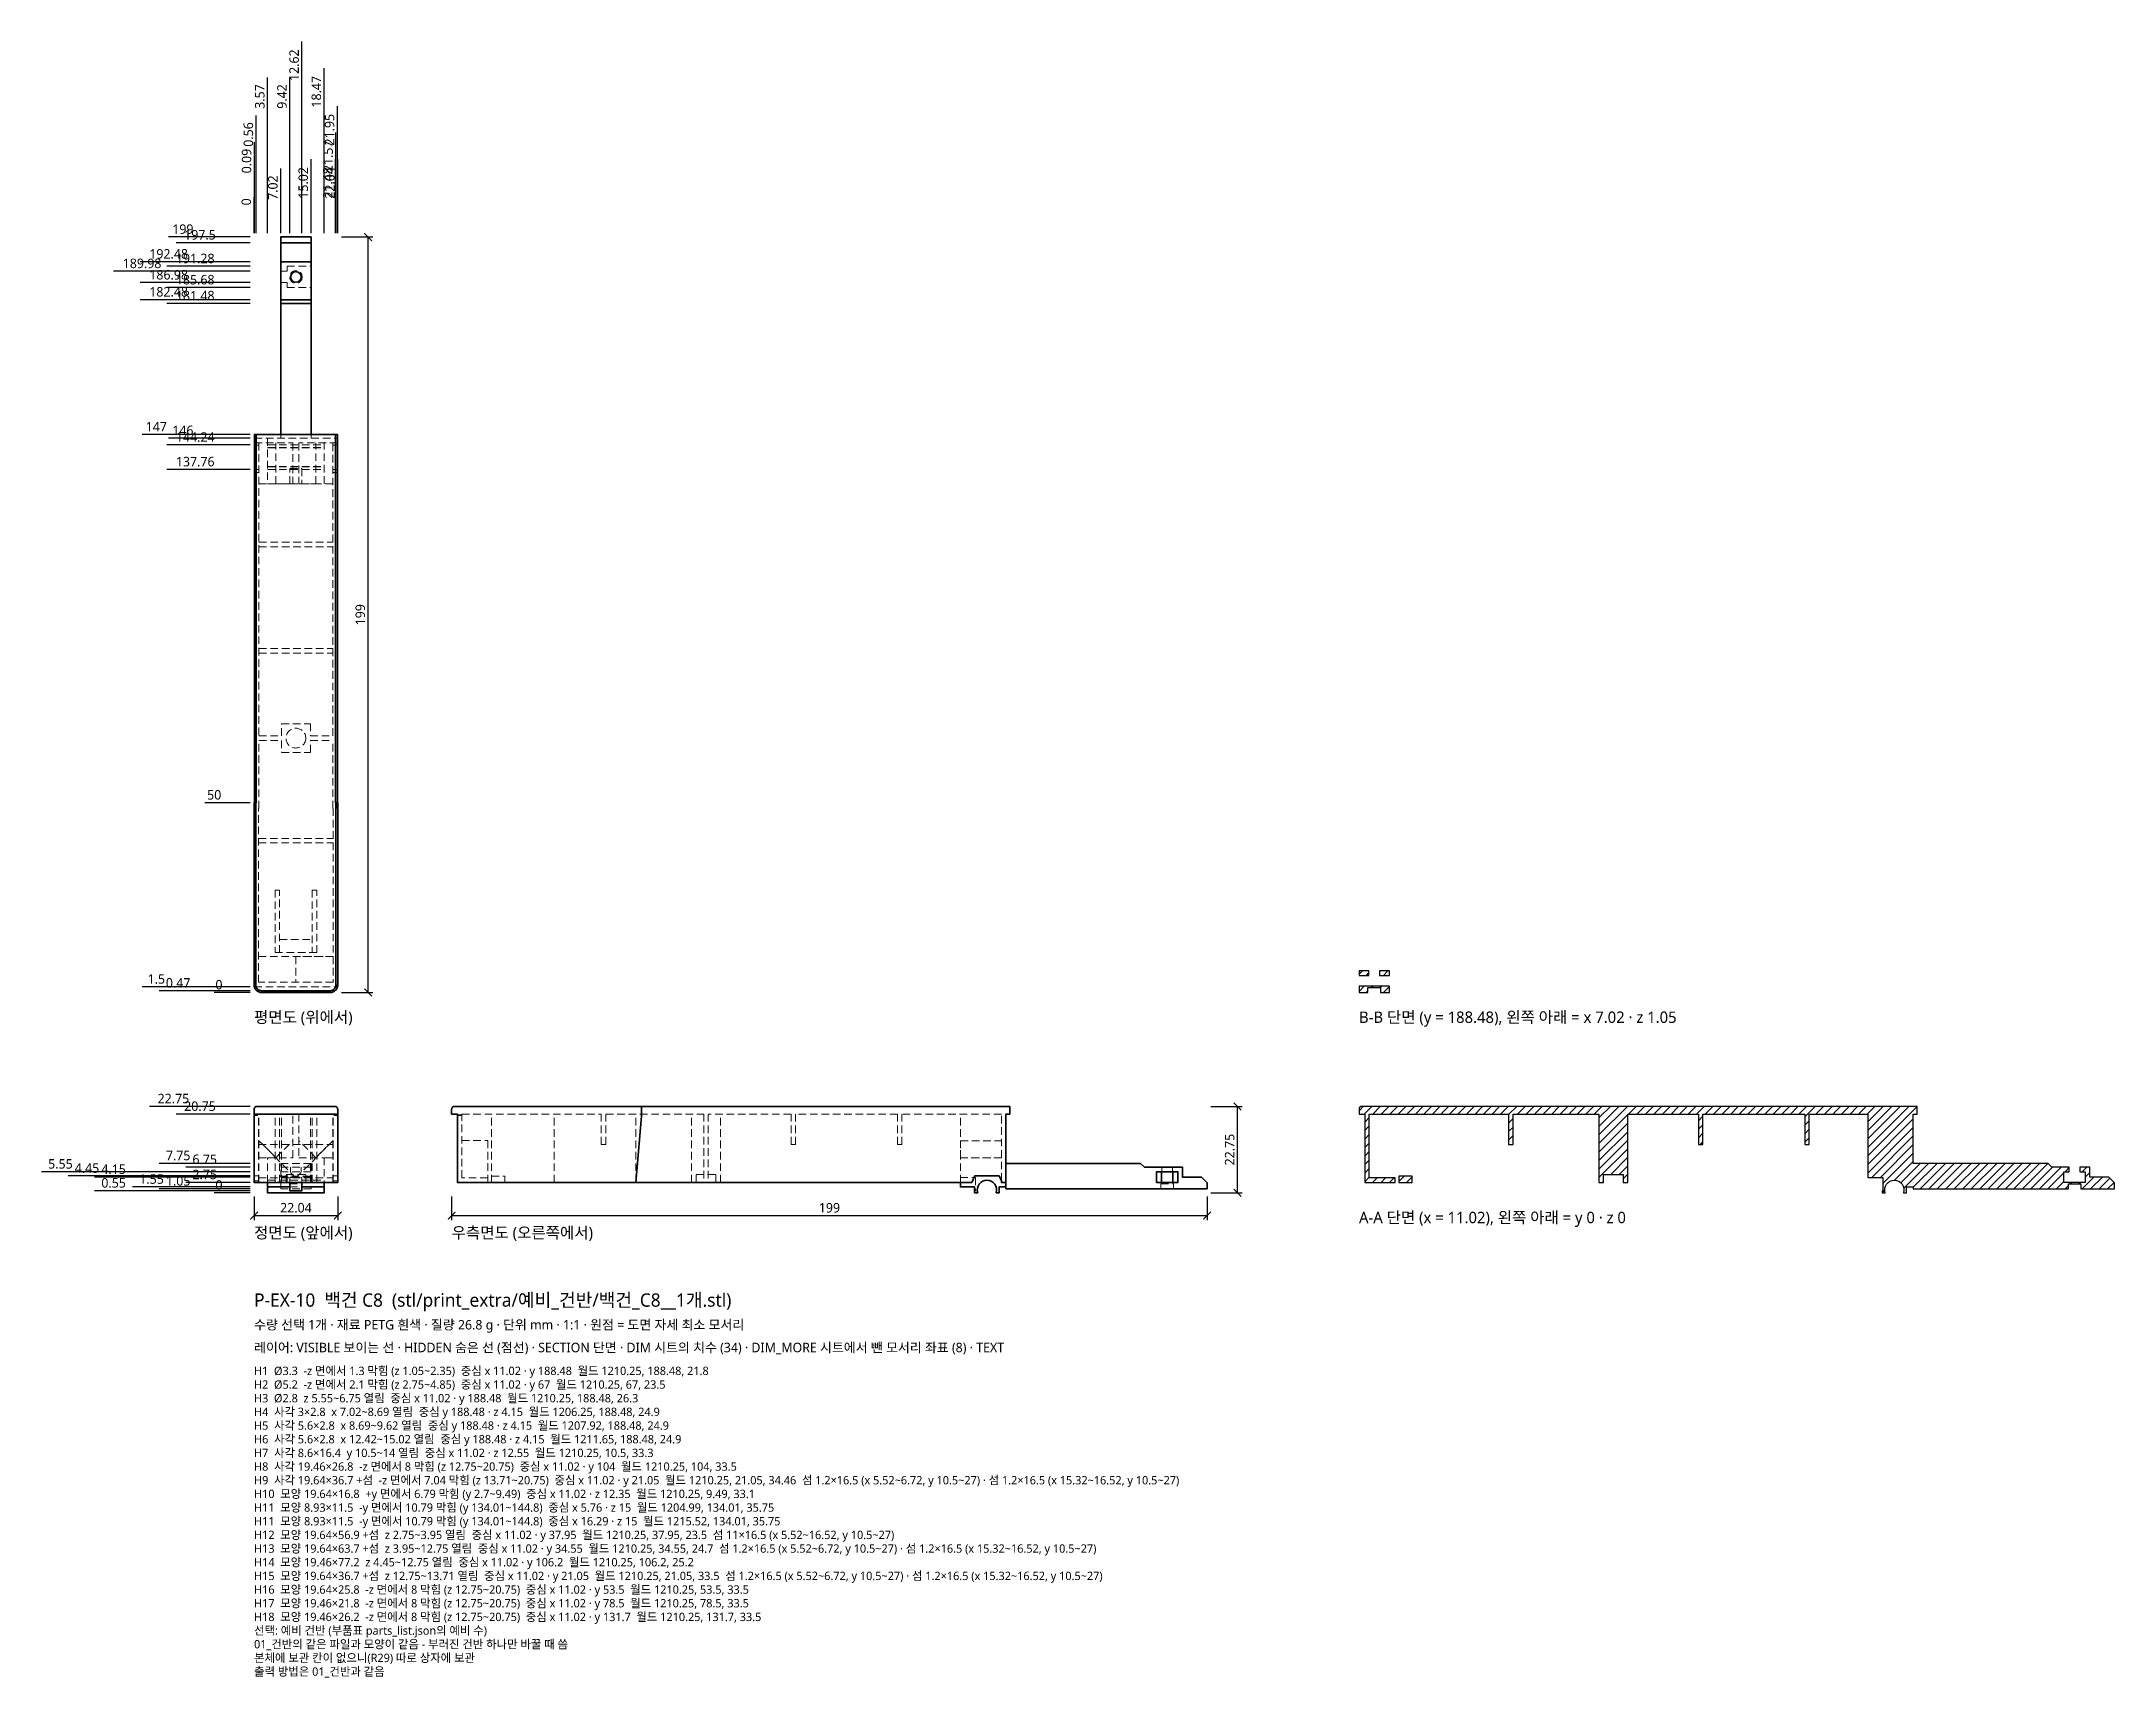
# Model space of a CAD drawing. Header units: millimetres. Extents: x -56 to 490, y -128 to 303.
import ezdxf

# ---------------------------------------------------------------- set-up
doc = ezdxf.new("R2010")
doc.units = ezdxf.units.MM
doc.linetypes.add('HIDDEN', pattern=[3, 2, -1])
for name, color, linetype, lineweight in [('DIM', 4, 'CONTINUOUS', 13), ('DIM_MORE', 3, 'CONTINUOUS', 13), ('HIDDEN', 8, 'HIDDEN', 18), ('SECTION', 5, 'CONTINUOUS', 25), ('TEXT', 7, 'CONTINUOUS', 18), ('VISIBLE', 7, 'CONTINUOUS', 35)]:
    doc.layers.add(name, color=color, linetype=linetype, lineweight=lineweight)
doc.styles.add('KR', font='malgun.ttf')
doc.dimstyles.new('TOCCATA', dxfattribs={"dimtxt": 2.5, "dimasz": 2, "dimexe": 1.2, "dimexo": 1, "dimgap": 0.8, "dimtad": 1, "dimdsep": 46, "dimtxsty": 'KR', "dimblk": 'ARCHTICK', "dimcen": 2.5, "dimazin": 3, "dimtfac": 0.5, "dimtmove": 2, "dimatfit": 3})

# ---------------------------------------------------------------- blocks, each defined once
blk = doc.blocks.new('_ARCHTICK')
at = {"color": 0, "linetype": 'BYBLOCK', "const_width": 0.15}
blk.add_lwpolyline([(-0.5, -0.5), (0.5, 0.5)], dxfattribs=at)

msp = doc.modelspace()

# ---------------------------------------------------------------- hatches: boundary and pattern name
at = {"layer": 'SECTION'}
h = msp.add_hatch(dxfattribs=at)
h.set_pattern_fill('ANSI31', scale=0.5)
h.paths.add_polyline_path([(293.64, 58.45), (291.04, 58.45), (291.04, 57.25), (293.64, 57.25)])
h.paths.add_polyline_path([(299.04, 58.45), (296.44, 58.45), (296.44, 57.25), (299.04, 57.25)])
h.paths.add_polyline_path([(293.39, 54.05), (296.69, 54.05), (296.69, 52.75), (299.04, 52.75), (299.04, 54.45), (291.04, 54.45), (291.04, 52.75), (293.39, 52.75)])
h = msp.add_hatch(dxfattribs=at)
h.set_pattern_fill('ANSI31', scale=0.5)
h.paths.add_polyline_path([(429.5, 0.58), (429.53, 1.18), (429.69, 1.75), (429.99, 2.26), (430.4, 2.7), (430.89, 3.03), (431.45, 3.23), (432.04, 3.3), (432.63, 3.23), (433.19, 3.03), (433.68, 2.7), (434.09, 2.26), (434.39, 1.75), (434.55, 1.18), (434.58, 0.58), (434.48, 0), (435.28, 0), (435.28, 1.55), (437.04, 1.55), (437.04, 1.05), (477.879, 1.05), (477.879, 2.35), (481.161, 2.35), (481.161, 1.05), (490.04, 1.05), (490.04, 2.65), (488.54, 4.15), (483.52, 4.15), (483.52, 6.75), (480.91, 6.75), (480.91, 5.55), (482.32, 5.55), (482.32, 2.75), (476.72, 2.75), (476.72, 5.55), (478.13, 5.55), (478.13, 6.75), (473.52, 6.75), (472.52, 7.75), (437.04, 7.75), (437.04, 20.75), (438.04, 20.75), (438.04, 22.75), (291.506, 22.75), (291.272, 22.517), (291.203, 22.438), (291.145, 22.351), (291.099, 22.257), (291.065, 22.158), (291.045, 22.055), (291.04, 21.982), (291.04, 20.75), (292.54, 20.75), (292.54, 2.75), (300.54, 2.75), (300.54, 3.95), (293.74, 3.95), (293.74, 20.75), (330.44, 20.75), (330.44, 12.75), (331.64, 12.75), (331.64, 20.75), (354.24, 20.75), (354.24, 2.75), (355.444, 2.75), (355.444, 4.85), (360.636, 4.85), (360.636, 2.75), (361.84, 2.75), (361.84, 20.75), (380.44, 20.75), (380.44, 12.75), (381.64, 12.75), (381.64, 20.75), (408.44, 20.75), (408.44, 12.75), (409.64, 12.75), (409.64, 20.75), (425.04, 20.75), (425.04, 4.05), (429.04, 4.05), (429.04, 0.55), (428.8, 0.55), (428.8, 0), (429.6, 0)])
h.paths.add_polyline_path([(305.04, 4.35), (301.54, 4.35), (301.54, 2.75), (305.04, 2.75)])

# ---------------------------------------------------------------- linework, layer by layer
at = {"layer": 'HIDDEN'}
for points in [[(7.02, 242.73), (8.69, 242.73), (8.69, 244.03), (15.02, 244.03)], [(7.02, 239.73), (8.69, 239.73), (8.69, 238.43), (15.02, 238.43)], [(0.09, 198.75), (21.95, 198.75)], [(0.09, 197.55), (10.22, 197.55), (10.22, 186.75)], [(0.09, 196.95), (1.29, 196.95)], [(1.29, 197.55), (1.29, 120.35), (7.22, 120.35), (7.22, 123.55), (14.82, 123.55), (14.82, 120.35), (20.75, 120.35)], [(1.29, 186.76), (5.745, 186.76), (5.745, 197.55)], [(3.57, 198.75), (3.57, 186.75), (18.47, 186.75), (18.47, 198.75)], [(3.57, 196.99), (18.47, 196.99)], [(10.22, 186.76), (5.765, 186.76), (5.765, 197.55)], [(7.02, 198.75), (7.02, 199.749)], [(21.95, 197.55), (11.82, 197.55), (11.82, 186.75)], [(11.82, 186.76), (16.275, 186.76), (16.275, 197.55)], [(15.02, 198.75), (15.02, 199.749)], [(20.75, 186.76), (16.295, 186.76), (16.295, 197.55)], [(20.75, 120.35), (20.75, 197.55)], [(20.75, 196.95), (21.95, 196.95)], [(3.57, 196.29), (18.47, 196.29)], [(3.57, 196.19), (18.47, 196.19)], [(3.57, 191.31), (18.47, 191.31)], [(3.57, 191.21), (18.47, 191.21)], [(0.09, 190.55), (1.29, 190.55)], [(0.09, 189.75), (1.29, 189.75)], [(3.57, 190.51), (18.47, 190.51)], [(9.42, 186.75), (9.42, 190.75), (12.62, 190.75), (12.62, 186.75)], [(20.75, 190.55), (21.95, 190.55)], [(20.75, 189.75), (21.95, 189.75)], [(1.29, 171.35), (20.75, 171.35)], [(1.29, 170.15), (20.75, 170.15)], [(1.29, 143.35), (20.75, 143.35)], [(1.29, 142.15), (20.75, 142.15)], [(20.75, 101.25), (20.84, 101.25), (20.84, 55.45), (1.2, 55.45), (1.2, 101.25), (1.29, 101.25), (1.29, 119.15), (7.22, 119.15), (7.22, 115.95), (14.82, 115.95), (14.82, 119.15), (20.75, 119.15)], [(20.75, 101.25), (20.75, 119.15)], [(0, 101.25), (0.09, 101.25)], [(21.95, 101.25), (22.04, 101.25)], [(1.2, 93.35), (20.84, 93.35)], [(1.2, 92.15), (20.84, 92.15)], [(6.72, 63.25), (6.72, 79.75), (5.52, 79.75), (5.52, 63.25), (16.52, 63.25), (16.52, 79.75), (15.32, 79.75), (15.32, 63.25)], [(6.72, 66.75), (15.32, 66.75)], [(1.2, 62.25), (20.84, 62.25)], [(1.2, 62.24), (11.01, 62.24), (11.01, 55.45)], [(20.84, 62.24), (11.03, 62.24), (11.03, 55.45)], [(0.064, 54.25), (21.976, 54.25)], [(0.09, 21.966), (0.096, 22.055), (0.116, 22.158), (0.15, 22.257), (0.196, 22.351), (0.254, 22.438), (0.323, 22.517), (0.557, 22.75)], [(0.09, 2.75), (0.09, 22.318)], [(21.483, 22.75), (21.717, 22.517), (21.786, 22.438), (21.844, 22.351), (21.89, 22.257), (21.924, 22.158), (21.944, 22.055), (21.95, 21.966)], [(21.95, 2.75), (21.95, 22.318)], [(1.2, 2.75), (1.2, 20.75)], [(1.29, 2.75), (1.29, 20.75)], [(3.57, 2.75), (3.57, 9.25), (10.22, 9.25), (10.22, 20.75)], [(5.52, 2.75), (5.52, 20.75)], [(6.72, 2.75), (6.72, 20.75)], [(7.22, 2.75), (7.22, 20.75)], [(11.82, 20.75), (11.82, 9.25), (18.47, 9.25), (18.47, 2.75)], [(14.82, 2.75), (14.82, 20.75)], [(15.32, 2.75), (15.32, 20.75)], [(16.52, 2.75), (16.52, 20.75)], [(20.75, 2.75), (20.75, 20.75)], [(20.84, 2.75), (20.84, 20.75)], [(61.54, 2.75), (61.54, 3.95), (54.74, 3.95), (54.74, 20.75), (91.44, 20.75), (91.44, 12.75), (92.64, 12.75), (92.64, 20.75), (118.44, 20.75), (118.44, 2.75)], [(62.54, 2.75), (62.54, 20.75)], [(79.04, 2.75), (79.04, 20.75)], [(100.54, 2.75), (100.54, 20.75)], [(115.24, 2.75), (115.24, 20.75)], [(196.84, 9.25), (196.84, 20.75), (170.64, 20.75), (170.64, 12.75), (169.44, 12.75), (169.44, 20.75), (142.64, 20.75), (142.64, 12.75), (141.44, 12.75), (141.44, 20.75), (119.64, 20.75), (119.64, 2.75)], [(122.84, 2.75), (122.84, 20.75)], [(186.04, 2.744), (186.04, 20.75)], [(11.01, 3.95), (1.2, 13.77)], [(1.2, 12.75), (20.84, 12.75)], [(5.745, 9.25), (1.29, 13.715)], [(5.765, 9.25), (10.22, 13.715)], [(11.03, 3.95), (20.84, 13.77)], [(16.275, 9.25), (11.82, 13.715)], [(16.295, 9.25), (20.75, 13.715)], [(54.74, 13.77), (61.53, 13.77), (61.53, 3.95)], [(196.84, 3.189), (196.84, 9.24), (186.05, 9.24), (186.05, 13.715), (196.84, 13.715)], [(1.29, 9.24), (3.57, 9.24)], [(7.02, 1.05), (7.02, 7.75), (15.02, 7.75), (15.02, 1.05), (7.02, 1.05)], [(7.02, 6.75), (15.02, 6.75)], [(7.02, 5.55), (15.02, 5.55)], [(8.69, 2.75), (8.69, 5.55)], [(9.62, 5.55), (9.62, 6.75)], [(12.42, 5.55), (12.42, 6.75)], [(18.47, 9.24), (20.75, 9.24)], [(186.04, 9.25), (196.84, 9.25)], [(239.13, 5.55), (239.13, 6.75)], [(241.91, 5.55), (241.91, 6.75)], [(0.09, 4.45), (1.29, 4.45)], [(0.09, 3.175), (1.29, 3.175)], [(1.2, 3.95), (20.84, 3.95)], [(3.57, 3.3), (18.47, 3.3)], [(6.72, 4.35), (15.32, 4.35)], [(7.02, 4.15), (15.02, 4.15)], [(7.02, 2.65), (15.02, 2.65)], [(8.426, 2.75), (8.426, 4.85), (13.62, 4.85), (13.62, 2.75)], [(9.37, 1.05), (9.37, 2.35), (12.67, 2.35), (12.67, 1.05)], [(9.42, 2.745), (9.42, 4.05), (12.62, 4.05), (12.62, 2.745)], [(9.42, 1.55), (12.62, 1.55)], [(20.75, 4.45), (21.95, 4.45)], [(20.75, 3.175), (21.95, 3.175)], [(62.54, 4.35), (66.04, 4.35), (66.04, 2.75)], [(116.441, 2.75), (116.441, 4.85), (121.639, 4.85), (121.639, 2.75)], [(186.04, 4.05), (190.04, 4.05), (190.04, 0.55), (189.8, 0.55)], [(238.879, 1.05), (238.879, 2.35), (242.161, 2.35), (242.161, 1.05)]]:
    msp.add_lwpolyline(points, dxfattribs=at)
for centre, radius in [((11.02, 241.23), 1.65), ((11.02, 119.75), 2.6)]:
    msp.add_circle(centre, radius, dxfattribs=at)
for centre, start, end in [((1, 55.25), -174.375, -90.00006), ((21.04, 55.25), -90.00009, -5.6249)]:
    msp.add_arc(centre, 1, start, end, dxfattribs=at)
at = {"layer": 'SECTION'}
for points in [[(293.64, 58.45), (291.04, 58.45), (291.04, 57.25), (293.64, 57.25)], [(299.04, 58.45), (296.44, 58.45), (296.44, 57.25), (299.04, 57.25)], [(293.39, 54.05), (296.69, 54.05), (296.69, 52.75), (299.04, 52.75), (299.04, 54.45), (291.04, 54.45), (291.04, 52.75), (293.39, 52.75)], [(429.5, 0.58), (429.53, 1.18), (429.69, 1.75), (429.99, 2.26), (430.4, 2.7), (430.89, 3.03), (431.45, 3.23), (432.04, 3.3), (432.63, 3.23), (433.19, 3.03), (433.68, 2.7), (434.09, 2.26), (434.39, 1.75), (434.55, 1.18), (434.58, 0.58), (434.48, 0), (435.28, 0), (435.28, 1.55), (437.04, 1.55), (437.04, 1.05), (477.879, 1.05), (477.879, 2.35), (481.161, 2.35), (481.161, 1.05), (490.04, 1.05), (490.04, 2.65), (488.54, 4.15), (483.52, 4.15), (483.52, 6.75), (480.91, 6.75), (480.91, 5.55), (482.32, 5.55), (482.32, 2.75), (476.72, 2.75), (476.72, 5.55), (478.13, 5.55), (478.13, 6.75), (473.52, 6.75), (472.52, 7.75), (437.04, 7.75), (437.04, 20.75), (438.04, 20.75), (438.04, 22.75), (291.506, 22.75), (291.272, 22.517), (291.203, 22.438), (291.145, 22.351), (291.099, 22.257), (291.065, 22.158), (291.045, 22.055), (291.04, 21.982), (291.04, 20.75), (292.54, 20.75), (292.54, 2.75), (300.54, 2.75), (300.54, 3.95), (293.74, 3.95), (293.74, 20.75), (330.44, 20.75), (330.44, 12.75), (331.64, 12.75), (331.64, 20.75), (354.24, 20.75), (354.24, 2.75), (355.444, 2.75), (355.444, 4.85), (360.636, 4.85), (360.636, 2.75), (361.84, 2.75), (361.84, 20.75), (380.44, 20.75), (380.44, 12.75), (381.64, 12.75), (381.64, 20.75), (408.44, 20.75), (408.44, 12.75), (409.64, 12.75), (409.64, 20.75), (425.04, 20.75), (425.04, 4.05), (429.04, 4.05), (429.04, 0.55), (428.8, 0.55), (428.8, 0), (429.6, 0)], [(305.04, 4.35), (301.54, 4.35), (301.54, 2.75), (305.04, 2.75)]]:
    msp.add_lwpolyline(points, close=True, dxfattribs=at)
at = {"layer": 'VISIBLE'}
for points in [[(7.02, 199.749), (7.02, 251.75), (15.02, 251.75), (15.02, 199.749)], [(7.02, 250.25), (15.02, 250.25)], [(7.02, 245.23), (15.02, 245.23)], [(7.02, 235.23), (15.02, 235.23)], [(7.02, 234.23), (15.02, 234.23)], [(0.557, 199.75), (0.557, 102.751), (0, 102.75), (0, 54.709), (0.008, 54.554), (0.036, 54.359), (0.084, 54.169), (0.15, 53.984), (0.234, 53.806), (0.335, 53.638), (0.452, 53.48), (0.584, 53.334), (0.73, 53.202), (0.888, 53.085), (1.056, 52.984), (1.234, 52.9), (1.419, 52.834), (1.609, 52.786), (1.804, 52.758), (1.959, 52.75), (20.081, 52.75), (20.236, 52.758), (20.431, 52.786), (20.621, 52.834), (20.806, 52.9), (20.984, 52.984), (21.152, 53.085), (21.31, 53.202), (21.456, 53.334), (21.588, 53.48), (21.705, 53.638), (21.806, 53.806), (21.89, 53.984), (21.956, 54.169), (22.004, 54.359), (22.032, 54.554), (22.04, 54.709), (22.04, 102.75), (21.483, 102.751), (21.483, 199.75)], [(0.09, 101.25), (0.09, 199.75), (21.95, 199.75), (21.95, 101.25)], [(0.467, 102.751), (0.466, 54.75), (0.473, 54.6), (0.495, 54.451), (0.532, 54.305), (0.582, 54.163), (0.647, 54.027), (0.724, 53.898), (0.814, 53.777), (0.915, 53.665), (1.027, 53.564), (1.148, 53.474), (1.277, 53.397), (1.413, 53.332), (1.555, 53.282), (1.701, 53.245), (1.85, 53.223), (2, 53.216), (20.04, 53.216), (20.19, 53.223), (20.339, 53.245), (20.485, 53.282), (20.627, 53.332), (20.763, 53.397), (20.892, 53.474), (21.013, 53.564), (21.125, 53.665), (21.226, 53.777), (21.316, 53.898), (21.393, 54.027), (21.458, 54.163), (21.508, 54.305), (21.545, 54.451), (21.567, 54.6), (21.574, 54.75), (21.573, 102.75)], [(0.004, 55.164), (0, 55.25)], [(22.036, 55.164), (22.04, 55.25)], [(0, 21.982), (0, 2.75), (22.04, 2.75), (22.04, 21.982), (22.035, 22.055)], [(0, 21.966), (0.005, 22.055)], [(0.005, 22.055), (0.025, 22.158), (0.06, 22.257)], [(0.005, 22.055), (0.026, 22.158), (0.06, 22.257)], [(0.06, 22.257), (0.106, 22.351), (0.164, 22.438), (0.106, 22.351)], [(0.164, 22.438), (0.233, 22.517), (0.466, 22.75)], [(0.466, 22.75), (21.574, 22.75), (21.808, 22.517)], [(21.808, 22.517), (21.573, 22.75)], [(21.808, 22.517), (21.876, 22.438)], [(21.808, 22.517), (21.876, 22.438)], [(21.876, 22.438), (21.935, 22.351), (21.981, 22.257)], [(21.981, 22.257), (21.934, 22.351)], [(21.981, 22.257), (22.014, 22.158)], [(22.035, 22.055), (22.014, 22.158)], [(22.035, 22.055), (22.015, 22.158)], [(22.035, 22.055), (22.04, 21.966)], [(234.52, 6.75), (244.52, 6.75), (244.52, 4.15), (249.54, 4.15), (251.04, 2.65), (251.04, 1.05), (198.04, 1.05), (198.04, 20.75), (199.04, 20.75), (199.04, 22.75), (52.506, 22.75), (52.272, 22.517), (52.203, 22.438), (52.145, 22.351), (52.099, 22.257), (52.065, 22.158), (52.045, 22.055), (52.04, 21.982), (52.04, 20.75), (53.54, 20.75), (53.54, 2.75), (189.04, 2.75), (189.84, 4.45), (196.24, 4.45), (196.84, 3.175)], [(102.041, 22.75), (102.04, 20.15), (100.54, 2.75)], [(0, 20.45), (1, 20.45)], [(0.064, 20.45), (0.064, 20.75), (21.976, 20.75), (21.976, 20.45)], [(21.04, 20.45), (22.04, 20.45)], [(53.54, 20.45), (54.54, 20.45)], [(198.04, 7.75), (233.52, 7.75)], [(234.52, 6.75), (233.52, 7.75)], [(237.72, 2.75), (243.32, 2.75), (243.32, 5.55), (237.72, 5.55), (237.72, 2.75)], [(239.02, 2.75), (239.02, 5.55)], [(242.02, 2.75), (242.02, 5.55)], [(3.57, 2.75), (3.57, 0), (18.47, 0), (18.47, 2.75)], [(3.57, 1.55), (9.42, 1.55)], [(9.42, 2.747), (9.42, 0.55), (12.62, 0.55), (12.62, 2.747)], [(12.62, 1.55), (18.47, 1.55)], [(186.04, 2.745), (186.04, 1.55), (189.8, 1.55), (189.8, 0), (190.6, 0), (190.5, 0.58), (190.53, 1.18), (190.69, 1.75), (190.99, 2.26), (191.4, 2.7), (191.89, 3.03), (192.45, 3.23), (193.04, 3.3), (193.63, 3.23), (194.19, 3.03), (194.68, 2.7), (195.09, 2.26), (195.39, 1.75)], [(198.04, 1.55), (196.28, 1.55), (196.28, 0), (195.48, 0), (195.58, 0.58), (195.55, 1.18), (195.39, 1.75)], [(198.04, 2.75), (196.84, 2.75), (196.84, 3.189)]]:
    msp.add_lwpolyline(points, dxfattribs=at)
msp.add_circle((11.02, 241.23), 1.4, dxfattribs=at)

# ---------------------------------------------------------------- texts
at = {"layer": 'TEXT', "style": 'KR'}
for s, height, p in [('평면도 (위에서)', 3, (0, 44.75)), ('B-B 단면 (y = 188.48), 왼쪽 아래 = x 7.02 · z 1.05', 3, (291.04, 44.75)), ('A-A 단면 (x = 11.02), 왼쪽 아래 = y 0 · z 0', 3, (291.04, -8)), ('정면도 (앞에서)', 3, (0, -12)), ('우측면도 (오른쪽에서)', 3, (52.04, -12)), ('P-EX-10  백건 C8  (stl/print_extra/예비_건반/백건_C8__1개.stl)', 3.5, (0, -30)), ('수량 선택 1개 · 재료 PETG 흰색 · 질량 26.8 g · 단위 mm · 1:1 · 원점 = 도면 자세 최소 모서리', 2.5, (0, -36)), ('레이어: VISIBLE 보이는 선 · HIDDEN 숨은 선 (점선) · SECTION 단면 · DIM 시트의 치수 (34) · DIM_MORE 시트에서 뺀 모서리 좌표 (8) · TEXT', 2.5, (0, -42)), ('H1  Ø3.3  -z 면에서 1.3 막힘 (z 1.05~2.35)  중심 x 11.02 · y 188.48  월드 1210.25, 188.48, 21.8', 2.2, (0, -48)), ('H2  Ø5.2  -z 면에서 2.1 막힘 (z 2.75~4.85)  중심 x 11.02 · y 67  월드 1210.25, 67, 23.5', 2.2, (0, -51.6)), ('H3  Ø2.8  z 5.55~6.75 열림  중심 x 11.02 · y 188.48  월드 1210.25, 188.48, 26.3', 2.2, (0, -55.2)), ('H4  사각 3×2.8  x 7.02~8.69 열림  중심 y 188.48 · z 4.15  월드 1206.25, 188.48, 24.9', 2.2, (0, -58.8)), ('H5  사각 5.6×2.8  x 8.69~9.62 열림  중심 y 188.48 · z 4.15  월드 1207.92, 188.48, 24.9', 2.2, (0, -62.4)), ('H6  사각 5.6×2.8  x 12.42~15.02 열림  중심 y 188.48 · z 4.15  월드 1211.65, 188.48, 24.9', 2.2, (0, -66)), ('H7  사각 8.6×16.4  y 10.5~14 열림  중심 x 11.02 · z 12.55  월드 1210.25, 10.5, 33.3', 2.2, (0, -69.6)), ('H8  사각 19.46×26.8  -z 면에서 8 막힘 (z 12.75~20.75)  중심 x 11.02 · y 104  월드 1210.25, 104, 33.5', 2.2, (0, -73.2)), ('H9  사각 19.64×36.7 +섬  -z 면에서 7.04 막힘 (z 13.71~20.75)  중심 x 11.02 · y 21.05  월드 1210.25, 21.05, 34.46  섬 1.2×16.5 (x 5.52~6.72, y 10.5~27) · 섬 1.2×16.5 (x 15.32~16.52, y 10.5~27)', 2.2, (0, -76.8)), ('H10  모양 19.64×16.8  +y 면에서 6.79 막힘 (y 2.7~9.49)  중심 x 11.02 · z 12.35  월드 1210.25, 9.49, 33.1', 2.2, (0, -80.4)), ('H11  모양 8.93×11.5  -y 면에서 10.79 막힘 (y 134.01~144.8)  중심 x 5.76 · z 15  월드 1204.99, 134.01, 35.75', 2.2, (0, -84)), ('H11  모양 8.93×11.5  -y 면에서 10.79 막힘 (y 134.01~144.8)  중심 x 16.29 · z 15  월드 1215.52, 134.01, 35.75', 2.2, (0, -87.6)), ('H12  모양 19.64×56.9 +섬  z 2.75~3.95 열림  중심 x 11.02 · y 37.95  월드 1210.25, 37.95, 23.5  섬 11×16.5 (x 5.52~16.52, y 10.5~27)', 2.2, (0, -91.2)), ('H13  모양 19.64×63.7 +섬  z 3.95~12.75 열림  중심 x 11.02 · y 34.55  월드 1210.25, 34.55, 24.7  섬 1.2×16.5 (x 5.52~6.72, y 10.5~27) · 섬 1.2×16.5 (x 15.32~16.52, y 10.5~27)', 2.2, (0, -94.8)), ('H14  모양 19.46×77.2  z 4.45~12.75 열림  중심 x 11.02 · y 106.2  월드 1210.25, 106.2, 25.2', 2.2, (0, -98.4)), ('H15  모양 19.64×36.7 +섬  z 12.75~13.71 열림  중심 x 11.02 · y 21.05  월드 1210.25, 21.05, 33.5  섬 1.2×16.5 (x 5.52~6.72, y 10.5~27) · 섬 1.2×16.5 (x 15.32~16.52, y 10.5~27)', 2.2, (0, -102)), ('H16  모양 19.64×25.8  -z 면에서 8 막힘 (z 12.75~20.75)  중심 x 11.02 · y 53.5  월드 1210.25, 53.5, 33.5', 2.2, (0, -105.6)), ('H17  모양 19.46×21.8  -z 면에서 8 막힘 (z 12.75~20.75)  중심 x 11.02 · y 78.5  월드 1210.25, 78.5, 33.5', 2.2, (0, -109.2)), ('선택: 예비 건반 (부품표 parts_list.json의 예비 수)', 2.2, (0, -116.4)), ('H18  모양 19.46×26.2  -z 면에서 8 막힘 (z 12.75~20.75)  중심 x 11.02 · y 131.7  월드 1210.25, 131.7, 33.5', 2.2, (0, -112.8)), ('01_건반의 같은 파일과 모양이 같음 - 부러진 건반 하나만 바꿀 때 씀', 2.2, (0, -120)), ('본체에 보관 칸이 없으니(R29) 따로 상자에 보관', 2.2, (0, -123.6)), ('출력 방법은 01_건반과 같음', 2.2, (0, -127.2))]:
    msp.add_text(s, height=height, dxfattribs=at).set_placement(p)

# ---------------------------------------------------------------- dimensions: what is measured, and where the dimension line sits
at = {"layer": 'DIM'}
for feature_location, offset, dtype, origin in [((21.95, 251.75), (0, 22), 1, (0, 52.75)), ((0.56, 251.75), (0, 22), 1, (0, 52.75)), ((21.57, 251.75), (0, 15), 1, (0, 52.75)), ((0.09, 251.75), (0, 15), 1, (0, 52.75)), ((15.02, 251.75), (0, 8), 1, (0, 52.75)), ((21.48, 251.75), (0, 8), 1, (0, 52.75)), ((22.04, 251.75), (0, 8), 1, (0, 52.75)), ((7.02, 251.75), (0, 8), 1, (0, 52.75)), ((0, 251.75), (0, 8), 1, (0, 52.75)), ((0, 251.75), (-15, 0), 0, (0, 52.75)), ((0, 250.25), (-8, 0), 0, (0, 52.75)), ((0, 242.73), (-22, 0), 0, (0, 52.75)), ((0, 245.23), (-15, 0), 0, (0, 52.75)), ((0, 244.03), (-8, 0), 0, (0, 52.75)), ((0, 239.73), (-15, 0), 0, (0, 52.75)), ((0, 238.43), (-8, 0), 0, (0, 52.75)), ((0, 235.23), (-15, 0), 0, (0, 52.75)), ((0, 234.23), (-8, 0), 0, (0, 52.75)), ((0, 199.75), (-22, 0), 0, (0, 52.75)), ((0, 198.75), (-15, 0), 0, (0, 52.75)), ((0, 196.99), (-8, 0), 0, (0, 52.75)), ((0, 190.51), (-8, 0), 0, (0, 52.75)), ((0, 102.75), (-8, 0), 0, (0, 52.75)), ((0, 54.25), (-22, 0), 0, (0, 52.75)), ((0, 53.22), (-15, 0), 0, (0, 52.75)), ((0, 52.75), (-8, 0), 0, (0, 52.75)), ((0, 22.75), (-15, 0), 0, (0, 0)), ((0, 20.75), (-8, 0), 0, (0, 0)), ((0, 7.75), (-15, 0), 0, (0, 0)), ((0, 6.75), (-8, 0), 0, (0, 0)), ((0, 2.75), (-8, 0), 0, (0, 0)), ((0, 1.55), (-22, 0), 0, (0, 0)), ((0, 1.05), (-15, 0), 0, (0, 0)), ((0, 0), (-8, 0), 0, (0, 0))]:
    msp.add_ordinate_dim(feature_location=feature_location, offset=offset, dtype=dtype, origin=origin, dimstyle='TOCCATA', dxfattribs=at).render()
for base, p1, p2 in [((30.04, 52.75), (22.04, 52.75), (22.04, 251.75)), ((259.04, 0), (251.04, 0), (251.04, 22.75))]:
    msp.add_linear_dim(base=base, p1=p1, p2=p2, angle=90, dimstyle='TOCCATA', dxfattribs=at).render()
for base, p1, p2 in [((0, -6), (0, 0), (22.04, 0)), ((52.04, -6), (52.04, 0), (251.04, 0))]:
    msp.add_linear_dim(base=base, p1=p1, p2=p2, dimstyle='TOCCATA', dxfattribs=at).render()
at = {"layer": 'DIM_MORE'}
for feature_location, offset, dtype, origin in [((12.62, 251.75), (0, 39), 1, (0, 52.75)), ((18.47, 251.75), (0, 32), 1, (0, 52.75)), ((3.57, 251.75), (0, 32), 1, (0, 52.75)), ((9.42, 251.75), (0, 32), 1, (0, 52.75)), ((0, 5.55), (-46, 0), 0, (0, 0)), ((0, 4.45), (-39, 0), 0, (0, 0)), ((0, 4.15), (-32, 0), 0, (0, 0)), ((0, 0.55), (-32, 0), 0, (0, 0))]:
    msp.add_ordinate_dim(feature_location=feature_location, offset=offset, dtype=dtype, origin=origin, dimstyle='TOCCATA', dxfattribs=at).render()

doc.saveas('drawing.dxf')
